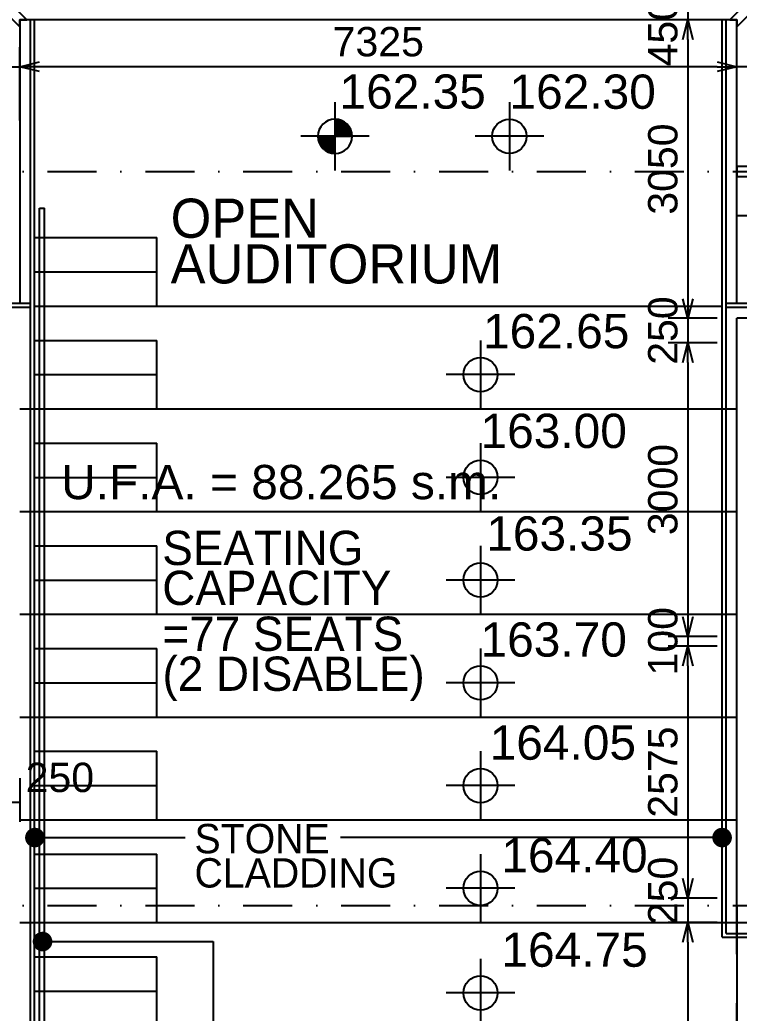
# Model space of a CAD drawing. Header units: millimetres. Extents: x 27940 to 139928, y 247 to 79491.
# Drawn here: x 88470 to 95819, y 35430 to 45581 of the extents above; entities that cross this region are included whole.
import ezdxf

# ---------------------------------------------------------------- set-up
doc = ezdxf.new("R2010")
doc.units = ezdxf.units.MM
doc.header["$LTSCALE"] = 1000
doc.linetypes.add('DASHDOT', pattern=[1, 0.5, -0.25, 0, -0.25])
doc.layers.get('0').update_dxf_attribs({"color": 8})
doc.layers.get('Defpoints').update_dxf_attribs({"color": 8})
for name, color, linetype in [('CLADDING', 8, 'Continuous'), ('DLN020__', 8, 'DASHDOT'), ('DLN030', 8, 'Continuous'), ('DLN032__', 8, 'Continuous'), ('DLN040__', 8, 'Continuous'), ('DLN041_1', 8, 'Continuous'), ('DLN041__', 8, 'Continuous'), ('DLN220__', 8, 'Continuous'), ('DLN240__', 8, 'Continuous'), ('DLN280__', 8, 'Continuous'), ('DLN314__', 8, 'Continuous'), ('LEVEL', 8, 'Continuous')]:
    doc.layers.add(name, color=color, linetype=linetype)
doc.styles.add('ROMANS', font='swissl.ttf')
doc.styles.add('SWIS721LT450', font='swissl.ttf')
doc.styles.add('SWIS721LT750', font='swissl.ttf')
doc.dimstyles.new('INTDIM', dxfattribs={"dimscale": 200, "dimtxt": 2.25, "dimasz": 1.5, "dimexe": 1, "dimexo": 0, "dimgap": 1, "dimtad": 1, "dimdec": 0, "dimrnd": 1, "dimzin": 1, "dimdsep": 46, "dimtxsty": 'SWIS721LT450', "dimcen": 1, "dimclrd": 256, "dimclre": 256, "dimclrt": 256, "dimaunit": 1, "dimadec": 3, "dimazin": 0, "dimtfac": 1, "dimtdec": 0, "dimtix": 1, "dimtmove": 2, "dimatfit": 0, "dimldrblk": 'DOT', "dimfxl": 1, "dimtolj": 1, "dimtzin": 0, "dimarcsym": 0})

# ---------------------------------------------------------------- blocks, each defined once
blk = doc.blocks.new('*D145')
at = {"layer": 'Defpoints', "color": 0, "transparency": 16777216}
for p in [(95794.99278120567, 45101.62323952956), (95794.99278120567, 44601.62323952942), (96244.99278120551, 44601.62323952942)]:
    blk.add_point(p, dxfattribs=at)
at = {"layer": 'DLN030', "lineweight": -2, "transparency": 16777216}
for p, q in [((95794.99278120567, 44801.62323952942), (95794.99278120567, 45301.62323952956)), ((96244.99278120551, 44801.62323952942), (96244.99278120551, 45301.62323952956)), ((96244.99278120551, 45101.62323952956), (95794.99278120567, 45101.62323952956))]:
    blk.add_line(p, q, dxfattribs=at)
at = {"layer": 'DLN030', "transparency": 16777216, "insert": (96608.27771065357, 44953.43982951507), "char_height": 300, "attachment_point": 5, "style": 'SWIS721LT450'}
blk.add_mtext('\\A1;450', dxfattribs=at)
blk = doc.blocks.new('DIMARR')
for p, q in [((-0.999999999996362, 0.25), (3.637978807091713e-12, 0)), ((-0.999999999996362, 0), (3.637978807091713e-12, 0)), ((3.637978807091713e-12, 0), (-0.999999999996362, -0.25))]:
    blk.add_line(p, q)
blk = doc.blocks.new('*D146')
at = {"layer": 'Defpoints', "color": 0, "transparency": 16777216}
for p in [(88469.99278196531, 45101.62323951602), (88469.99278196531, 44601.6232395323), (95794.9927812546, 44601.62323952942)]:
    blk.add_point(p, dxfattribs=at)
at = {"layer": 'DLN030', "lineweight": -2, "transparency": 16777216}
for p, q in [((88469.99278196531, 44801.6232395323), (88469.99278196531, 45301.62323951602)), ((95794.9927812546, 44801.62323952942), (95794.9927812546, 45301.62323951602)), ((95594.9927812546, 45101.62323951602), (88669.99278196531, 45101.62323951602))]:
    blk.add_line(p, q, dxfattribs=at)
at = {"layer": 'DLN030', "lineweight": -2, "transparency": 16777216, "xscale": 200, "yscale": 200, "zscale": 200, "rotation": 180}
blk.add_blockref('DIMARR', (88469.99278196531, 45101.62323951602), dxfattribs=at)
at = {"layer": 'DLN030', "lineweight": -2, "transparency": 16777216, "xscale": 200, "yscale": 200, "zscale": 200}
blk.add_blockref('DIMARR', (95794.9927812546, 45101.62323951602), dxfattribs=at)
at = {"layer": 'DLN030', "transparency": 16777216, "insert": (92132.49278160995, 45355.79839226551), "char_height": 300, "attachment_point": 5, "style": 'SWIS721LT450'}
blk.add_mtext('\\A1;7325', dxfattribs=at)
blk = doc.blocks.new('*D149')
at = {"layer": 'Defpoints', "color": 0, "transparency": 16777216}
for p in [(95794.99278118323, 36355.67982861157), (95294.99278118326, 26030.67982856339), (95794.99278118326, 26030.67982856339)]:
    blk.add_point(p, dxfattribs=at)
at = {"layer": 'DLN030', "lineweight": -2, "transparency": 16777216}
for p, q in [((95594.99278118323, 36355.67982861157), (95094.99278118327, 36355.67982861157)), ((95294.99278118327, 36155.67982861157), (95294.99278118326, 26230.67982856339)), ((95594.99278118326, 26030.67982856339), (95094.99278118326, 26030.67982856339))]:
    blk.add_line(p, q, dxfattribs=at)
at = {"layer": 'DLN030', "lineweight": -2, "transparency": 16777216, "xscale": 200, "yscale": 200, "zscale": 200}
for p, rotation in [((95294.99278118327, 36355.67982861157), 90), ((95294.99278118326, 26030.67982856339), 270)]:
    blk.add_blockref('DIMARR', p, dxfattribs=dict(at, rotation=rotation))
at = {"layer": 'DLN030', "transparency": 16777216, "insert": (95040.81762843377, 31193.1798285875), "char_height": 300, "attachment_point": 5, "rotation": 90, "style": 'SWIS721LT450'}
blk.add_mtext('\\A1;10325', dxfattribs=at)
blk = doc.blocks.new('*D153')
at = {"layer": 'Defpoints', "color": 0, "transparency": 16777216}
for p in [(95794.99278118319, 45580.67982742633), (95294.99278114786, 42530.67982857057), (95794.99278118323, 42530.67982857057)]:
    blk.add_point(p, dxfattribs=at)
at = {"layer": 'DLN030', "lineweight": -2, "transparency": 16777216}
for p, q in [((95594.99278118319, 45580.67982742633), (95094.99278114786, 45580.67982742633)), ((95294.99278114786, 45380.67982742633), (95294.99278114786, 42730.67982857057)), ((95594.99278118323, 42530.67982857057), (95094.99278114786, 42530.67982857057))]:
    blk.add_line(p, q, dxfattribs=at)
at = {"layer": 'DLN030', "lineweight": -2, "transparency": 16777216, "xscale": 200, "yscale": 200, "zscale": 200}
for p, rotation in [((95294.99278114786, 45580.67982742633), 90), ((95294.99278114786, 42530.67982857057), 270)]:
    blk.add_blockref('DIMARR', p, dxfattribs=dict(at, rotation=rotation))
at = {"layer": 'DLN030', "transparency": 16777216, "insert": (95040.81762839835, 44055.67982799847), "char_height": 300, "attachment_point": 5, "rotation": 90, "style": 'SWIS721LT450'}
blk.add_mtext('\\A1;3050', dxfattribs=at)
blk = doc.blocks.new('*D154')
at = {"layer": 'Defpoints', "color": 0, "transparency": 16777216}
for p in [(95723.9702347492, 46030.67982857925), (95294.99278114786, 45580.67982724316), (95723.97023473149, 45580.67982724316)]:
    blk.add_point(p, dxfattribs=at)
at = {"layer": 'DLN030', "lineweight": -2, "transparency": 16777216}
for p, q in [((95523.9702347492, 46030.67982857925), (95094.99278114786, 46030.67982857925)), ((95294.99278114786, 46030.67982857925), (95294.99278114786, 45580.67982724316)), ((95523.97023473149, 45580.67982724316), (95094.99278114786, 45580.67982724316))]:
    blk.add_line(p, q, dxfattribs=at)
at = {"layer": 'DLN030', "transparency": 16777216, "insert": (95040.46720593025, 45454.33830813522), "char_height": 300, "attachment_point": 5, "rotation": 90, "style": 'SWIS721LT450'}
blk.add_mtext('\\A1;450', dxfattribs=at)
blk = doc.blocks.new('*X13')
for p, q in [((45955.88296590155, 42700), (46155.82083605308, 42700)), ((45956.13663634944, 42693.75), (46155.82083605308, 42693.75)), ((45956.58659627086, 42687.5), (46155.82083605308, 42687.5)), ((45957.23417992554, 42681.25), (46155.82083605308, 42681.25)), ((45958.08132891748, 42675), (46155.82083605308, 42675)), ((45959.13062182577, 42668.75), (46155.82083605308, 42668.75)), ((45960.38531455532, 42662.5), (46155.82083605308, 42662.5)), ((45961.84939291411, 42656.25), (46155.82083605308, 42656.25)), ((45963.52763949186, 42650), (46155.82083605308, 42650)), ((45965.42571759076, 42643.75), (46155.82083605308, 42643.75)), ((45967.55027588873, 42637.5), (46155.82083605308, 42637.5)), ((45969.90907871936, 42631.25), (46155.82083605308, 42631.25)), ((45972.51116853599, 42625), (46155.82083605308, 42625)), ((45975.3670694097, 42618.75), (46155.82083605308, 42618.75)), ((45978.48904368043, 42612.5), (46155.82083605308, 42612.5)), ((45981.89141854007, 42606.25), (46155.82083605308, 42606.25)), ((45985.59100621493, 42600), (46155.82083605308, 42600)), ((45989.60765168721, 42593.75), (46155.82083605308, 42593.75)), ((45993.96495773042, 42587.5), (46155.82083605308, 42587.5)), ((45998.69126201334, 42581.25), (46155.82083605308, 42581.25)), ((46003.82098168398, 42575), (46155.82083605308, 42575)), ((46009.39650945896, 42568.75), (46155.82083605308, 42568.75)), ((46015.47096569654, 42562.5), (46155.82083605308, 42562.5)), ((46022.11233295992, 42556.25), (46155.82083605308, 42556.25)), ((46029.4099326874, 42550), (46155.82083605308, 42550)), ((46037.48510949494, 42543.75), (46155.82083605308, 42543.75)), ((46046.51005492607, 42537.5), (46155.82083605308, 42537.5)), ((46056.74397416842, 42531.25), (46155.82083605308, 42531.25)), ((46068.61144864996, 42525), (46155.82083605308, 42525)), ((46082.90578313846, 42518.75), (46155.82083605308, 42518.75)), ((46101.51054575652, 42512.5), (46155.82083605308, 42512.5)), ((46133.36008534408, 42506.25), (46155.82083605308, 42506.25))]:
    blk.add_line(p, q)
blk = doc.blocks.new('*X12')
for p, q in [((46155.82083605308, 42900), (46200.19499327346, 42900)), ((46155.82083605308, 42893.75), (46221.90936394812, 42893.75)), ((46155.82083605308, 42887.5), (46237.60222886274, 42887.5)), ((46155.82083605308, 42881.25), (46250.32254979523, 42881.25)), ((46155.82083605308, 42875), (46261.15281880532, 42875)), ((46155.82083605308, 42868.75), (46270.62917321041, 42868.75)), ((46155.82083605308, 42862.5), (46279.06432258031, 42862.5)), ((46155.82083605308, 42856.25), (46286.65980066876, 42856.25)), ((46155.82083605308, 42850), (46293.55459136389, 42850)), ((46155.82083605308, 42843.75), (46299.84935768103, 42843.75)), ((46155.82083605308, 42837.5), (46305.6197603913, 42837.5)), ((46155.82083605308, 42831.25), (46310.92433512129, 42831.25)), ((46155.82083605308, 42825), (46315.8094235008, 42825)), ((46155.82083605308, 42818.75), (46320.31240362975, 42818.75)), ((46155.82083605308, 42812.5), (46324.46388658926, 42812.5)), ((46155.82083605308, 42806.25), (46328.28925688629, 42806.25)), ((46155.82083605308, 42800), (46331.80978137356, 42800)), ((46155.82083605308, 42793.75), (46335.04342549239, 42793.75)), ((46155.82083605308, 42787.5), (46338.0054656343, 42787.5)), ((46155.82083605308, 42781.25), (46340.70895613168, 42781.25)), ((46155.82083605308, 42775), (46343.16509039923, 42775)), ((46155.82083605308, 42768.75), (46345.38348355208, 42768.75)), ((46155.82083605308, 42762.5), (46347.37239573649, 42762.5)), ((46155.82083605308, 42756.25), (46349.13890998229, 42756.25)), ((46155.82083605308, 42750), (46350.68907460933, 42750)), ((46155.82083605308, 42743.75), (46352.02801759425, 42743.75)), ((46155.82083605308, 42737.5), (46353.16003838917, 42737.5)), ((46155.82083605308, 42731.25), (46354.08868132608, 42731.25)), ((46155.82083605308, 42725), (46354.81679369925, 42725)), ((46155.82083605308, 42718.75), (46355.34657085896, 42718.75)), ((46155.82083605308, 42712.5), (46355.67959002734, 42712.5)), ((46155.82083605308, 42706.25), (46355.81683408978, 42706.25))]:
    blk.add_line(p, q)
blk = doc.blocks.new('ELFIN')
at = {"layer": 'DLN032__'}
for p, q in [((0, 0.5), (0, 0)), ((0, 0), (-0.5, 0)), ((0, 0), (0, -0.5)), ((0.5, 0), (0, 0))]:
    blk.add_line(p, q, dxfattribs=at)
for start, end in [(90, 180), (0, 90), (180, 270), (270, 0)]:
    blk.add_arc((0, 0), 0.25, start, end, dxfattribs=at)
at = {"layer": 'DLN032__', "xscale": 0.001250000001164153, "yscale": 0.001250000001164153, "zscale": 0.001250000001164153}
for name in ['*X12', '*X13']:
    blk.add_blockref(name, (-57.69477604507119, -53.38123098095821), dxfattribs=at)
at = {"layer": 'DLN032__', "style": 'ROMANS'}
blk.add_attdef('ELFIN', (0.2542374787153676, 0.3469263632723596), '', height=0.5, dxfattribs=at)
blk = doc.blocks.new('*D106')
at = {"layer": 'Defpoints', "color": 0, "transparency": 16777216}
for p in [(88219.99278121871, 38030.67998895446), (88469.99278121871, 38030.68022111848), (88469.99278121871, 37586.70720869833)]:
    blk.add_point(p, dxfattribs=at)
at = {"layer": 'DLN030', "lineweight": -2, "transparency": 16777216}
for p, q in [((88219.99278121871, 37830.67998895446), (88219.99278121871, 37386.70720869833)), ((88469.99278121871, 37830.68022111848), (88469.99278121871, 37386.70720869833)), ((88219.99278121871, 37586.70720869833), (88469.99278121871, 37586.70720869833))]:
    blk.add_line(p, q, dxfattribs=at)
at = {"layer": 'DLN030', "transparency": 16777216, "insert": (88878.87448188542, 37837.06228671876), "char_height": 300, "attachment_point": 5, "style": 'SWIS721LT450'}
blk.add_mtext('\\A1;250', dxfattribs=at)
blk = doc.blocks.new('*D110')
at = {"layer": 'Defpoints', "color": 0, "transparency": 16777216}
for p in [(88469.99278196531, 45101.62323950032), (88019.99278127064, 44351.62323885729), (88469.99278196531, 44351.62323885551)]:
    blk.add_point(p, dxfattribs=at)
at = {"layer": 'DLN030', "lineweight": -2, "transparency": 16777216}
for p, q in [((88019.99278127064, 44551.62323885729), (88019.99278127064, 45301.62323950032)), ((88469.99278196531, 44551.62323885551), (88469.99278196531, 45301.62323950032)), ((88019.99278127064, 45101.62323950032), (88469.99278196531, 45101.62323950032))]:
    blk.add_line(p, q, dxfattribs=at)
at = {"layer": 'DLN030', "transparency": 16777216, "insert": (87589.209299545, 44880.62402516977), "char_height": 300, "attachment_point": 5, "style": 'SWIS721LT450'}
blk.add_mtext('\\A1;450', dxfattribs=at)
blk = doc.blocks.new('Magenta-1')
at = {"layer": 'DLN314__'}
blk.add_line((3742.973855490971, 14395.4780767152), (3692.973855489566, 14395.4780767152), dxfattribs=at)
blk.add_lwpolyline([(3742.973855490971, 14345.47807671287), (4142.973855485325, 14345.47807671287), (4142.973855485325, 14445.47807671753), (3742.973855490971, 14445.47807671753)], close=True, dxfattribs=at)
blk = doc.blocks.new('Magenta')
at = {"layer": 'DLN314__'}
blk.add_line((3742.973855491051, 6495.478076722344), (3692.973855489021, 6445.478076721314), dxfattribs=at)
blk.add_lwpolyline([(4213.684533689879, 6895.478076790507), (4142.973855489947, 6895.478076722293), (4142.973855489948, 6966.18875483447), (3742.973855491048, 6566.18875484358), (3742.973855491049, 6495.478076722344), (3813.684533613705, 6495.478076722344)], close=True, dxfattribs=at)
blk = doc.blocks.new('*D68')
at = {"layer": 'Defpoints', "color": 0, "transparency": 16777216}
for p in [(95794.99278120567, 45101.62323952956), (95794.99278120567, 44601.62323952942), (96244.99278120551, 44601.62323952942)]:
    blk.add_point(p, dxfattribs=at)
at = {"layer": 'DLN030', "lineweight": -2, "transparency": 16777216}
for p, q in [((95794.99278120567, 44801.62323952942), (95794.99278120567, 45301.62323952956)), ((96244.99278120551, 44801.62323952942), (96244.99278120551, 45301.62323952956)), ((96244.99278120551, 45101.62323952956), (95794.99278120567, 45101.62323952956))]:
    blk.add_line(p, q, dxfattribs=at)
at = {"layer": 'DLN030', "transparency": 16777216, "insert": (96608.27771065357, 44953.43982951507), "char_height": 300, "attachment_point": 5, "style": 'SWIS721LT450'}
blk.add_mtext('\\A1;450', dxfattribs=at)
blk = doc.blocks.new('*D69')
at = {"layer": 'Defpoints', "color": 0, "transparency": 16777216}
for p in [(95794.9927811832, 42530.67982857057), (95294.99278118326, 42280.67982846897), (95794.9927811832, 42280.67982846897)]:
    blk.add_point(p, dxfattribs=at)
at = {"layer": 'DLN030', "lineweight": -2, "transparency": 16777216}
for p, q in [((95594.9927811832, 42530.67982857057), (95094.99278118326, 42530.67982857057)), ((95294.99278118326, 42530.67982857057), (95294.99278118326, 42280.67982846897)), ((95594.9927811832, 42280.67982846897), (95094.99278118326, 42280.67982846897))]:
    blk.add_line(p, q, dxfattribs=at)
at = {"layer": 'DLN030', "transparency": 16777216, "insert": (95040.81762843375, 42405.67982851979), "char_height": 300, "attachment_point": 5, "rotation": 90, "style": 'SWIS721LT450'}
blk.add_mtext('\\A1;250', dxfattribs=at)
blk = doc.blocks.new('*D70')
at = {"layer": 'Defpoints', "color": 0, "transparency": 16777216}
for p in [(95794.9927811832, 42280.67982846897), (95294.99278118326, 39280.67982846897), (95794.99278118323, 39280.67982846897)]:
    blk.add_point(p, dxfattribs=at)
at = {"layer": 'DLN030', "lineweight": -2, "transparency": 16777216}
for p, q in [((95594.9927811832, 42280.67982846897), (95094.99278118326, 42280.67982846897)), ((95294.99278118326, 42080.67982846897), (95294.99278118326, 39480.67982846897)), ((95594.99278118323, 39280.67982846897), (95094.99278118326, 39280.67982846897))]:
    blk.add_line(p, q, dxfattribs=at)
at = {"layer": 'DLN030', "lineweight": -2, "transparency": 16777216, "xscale": 200, "yscale": 200, "zscale": 200}
for p, rotation in [((95294.99278118326, 42280.67982846897), 90), ((95294.99278118326, 39280.67982846897), 270)]:
    blk.add_blockref('DIMARR', p, dxfattribs=dict(at, rotation=rotation))
at = {"layer": 'DLN030', "transparency": 16777216, "insert": (95040.81762843375, 40780.67982846899), "char_height": 300, "attachment_point": 5, "rotation": 90, "style": 'SWIS721LT450'}
blk.add_mtext('\\A1;3000', dxfattribs=at)
blk = doc.blocks.new('*D71')
at = {"layer": 'Defpoints', "color": 0, "transparency": 16777216}
for p in [(95794.99278118323, 39280.6798284692), (95294.99278118326, 39180.67982846897), (95794.99278118323, 39180.67982846897)]:
    blk.add_point(p, dxfattribs=at)
at = {"layer": 'DLN030', "lineweight": -2, "transparency": 16777216}
for p, q in [((95594.99278118323, 39280.6798284692), (95094.99278118326, 39280.6798284692)), ((95294.99278118326, 39280.6798284692), (95294.99278118326, 39180.67982846897)), ((95594.99278118323, 39180.67982846897), (95094.99278118326, 39180.67982846897))]:
    blk.add_line(p, q, dxfattribs=at)
at = {"layer": 'DLN030', "transparency": 16777216, "insert": (95040.81762843375, 39230.6798284691), "char_height": 300, "attachment_point": 5, "rotation": 90, "style": 'SWIS721LT450'}
blk.add_mtext('\\A1;100', dxfattribs=at)
blk = doc.blocks.new('*D72')
at = {"layer": 'Defpoints', "color": 0, "transparency": 16777216}
for p in [(95794.99278118323, 39180.67982846897), (95294.99278118326, 36605.67982861157), (95794.99278118323, 36605.67982861157)]:
    blk.add_point(p, dxfattribs=at)
at = {"layer": 'DLN030', "lineweight": -2, "transparency": 16777216}
for p, q in [((95594.99278118323, 39180.67982846897), (95094.99278118326, 39180.67982846897)), ((95294.99278118326, 38980.67982846897), (95294.99278118326, 36805.67982861157)), ((95594.99278118323, 36605.67982861157), (95094.99278118326, 36605.67982861157))]:
    blk.add_line(p, q, dxfattribs=at)
at = {"layer": 'DLN030', "lineweight": -2, "transparency": 16777216, "xscale": 200, "yscale": 200, "zscale": 200}
for p, rotation in [((95294.99278118326, 39180.67982846897), 90), ((95294.99278118326, 36605.67982861157), 270)]:
    blk.add_blockref('DIMARR', p, dxfattribs=dict(at, rotation=rotation))
at = {"layer": 'DLN030', "transparency": 16777216, "insert": (95040.81762843375, 37893.17982854028), "char_height": 300, "attachment_point": 5, "rotation": 90, "style": 'SWIS721LT450'}
blk.add_mtext('\\A1;2575', dxfattribs=at)
blk = doc.blocks.new('*D73')
at = {"layer": 'Defpoints', "color": 0, "transparency": 16777216}
for p in [(95794.99278118323, 36605.67982861158), (95294.99278118326, 36355.67982861158), (95794.99278118323, 36355.67982861158)]:
    blk.add_point(p, dxfattribs=at)
at = {"layer": 'DLN030', "lineweight": -2, "transparency": 16777216}
for p, q in [((95594.99278118323, 36605.67982861158), (95094.99278118326, 36605.67982861158)), ((95294.99278118326, 36605.67982861158), (95294.99278118326, 36355.67982861158)), ((95594.99278118323, 36355.67982861158), (95094.99278118326, 36355.67982861158))]:
    blk.add_line(p, q, dxfattribs=at)
at = {"layer": 'DLN030', "transparency": 16777216, "insert": (95040.81762843377, 36678.8532185028), "char_height": 300, "attachment_point": 5, "rotation": 90, "style": 'SWIS721LT450'}
blk.add_mtext('\\A1;250', dxfattribs=at)
blk = doc.blocks.new('*D44')
at = {"layer": 'Defpoints', "color": 0, "transparency": 16777216}
for p in [(95794.99278125407, 43578.7298461937), (95794.99278125407, 43078.72984619388), (96044.99278125407, 43078.72984619388)]:
    blk.add_point(p, dxfattribs=at)
at = {"layer": 'DLN030', "lineweight": -2, "transparency": 16777216}
for p, q in [((95794.99278125407, 43278.72984619388), (95794.99278125407, 43778.7298461937)), ((96044.99278125407, 43278.72984619388), (96044.99278125407, 43778.7298461937)), ((96044.99278125407, 43578.7298461937), (95794.99278125407, 43578.7298461937))]:
    blk.add_line(p, q, dxfattribs=at)
at = {"layer": 'DLN030', "transparency": 16777216, "insert": (96418.94601835236, 43330.341976373), "char_height": 300, "attachment_point": 5, "style": 'SWIS721LT450'}
blk.add_mtext('\\A1;250', dxfattribs=at)
blk = doc.blocks.new('ELEX')
at = {"layer": 'DLN032__'}
for p, q in [((0, 0.5), (0, -0.5)), ((0.5, 0), (-0.5, 0))]:
    blk.add_line(p, q, dxfattribs=at)
blk.add_circle((0, 0), 0.25, dxfattribs=at)
at = {"layer": 'DLN032__', "style": 'ROMANS'}
blk.add_attdef('ELEX', (0.2567988680675626, 0.3535533905960619), '', height=0.5, dxfattribs=at)

msp = doc.modelspace()

# ---------------------------------------------------------------- linework, layer by layer
at = {"layer": 'CLADDING'}
for p, q in [((88579.9927812185, 33420.67999206625), (88579.99278121901, 45580.67982995638)), ((88619.9927812185, 33380.67999291306), (88619.99278121901, 45580.67982995638)), ((95644.99278125407, 36205.67982846878), (95644.99278125407, 45580.67982739057)), ((95684.99278125407, 36245.67982846878), (95684.99278125407, 45580.67982739057)), ((88579.9927812189, 42680.67982881895), (87834.99278120618, 42680.67982565371)), ((88579.9927812189, 42640.67982881895), (87874.99278120618, 42640.67982582366)), ((103444.9927826866, 42680.67982846864), (95684.99278125407, 42680.67982845475)), ((103404.9927826866, 42640.67982846858), (95684.99278125407, 42640.67982845474)), ((95684.99278125407, 36245.67982846878), (98604.99278125478, 36245.67982846878)), ((95644.99278125407, 36205.67982846878), (98644.99278125478, 36205.67982846878))]:
    msp.add_line(p, q, dxfattribs=at)
at = {"layer": 'DLN020__'}
for p, q in [((95794.99278117855, 14030.67982862), (95794.99278122168, 60526.81721189918)), ((54749.39576034776, 44030.67982861197), (107794.992781207, 44030.67982856801)), ((54749.39576033947, 36530.67982865562), (107794.9927811989, 36530.67982861162))]:
    msp.add_line(p, q, dxfattribs=at)
at = {"layer": 'DLN220__'}
for p, q in [((88619.99278135122, 43355.67982859958), (89869.99798220427, 43355.67982861236)), ((89869.9979821451, 42655.67982861234), (89869.99798220427, 43355.67982861236)), ((88619.9927813126, 43005.67982859957), (89869.99798216623, 43005.67982861234)), ((88619.9927812189, 42655.67982861253), (95644.99278125407, 42655.67982861163)), ((88619.99278135109, 42305.67982859977), (89869.99798220414, 42305.67982861255)), ((89869.99798214497, 41605.67982861254), (89869.99798220414, 42305.67982861255)), ((88619.99278131247, 41955.67982859976), (89869.9979821661, 41955.67982861254)), ((88469.9927812738, 41605.67982861252), (95794.99278130903, 41605.67982861161)), ((88619.99278135096, 41255.67982859958), (89869.997982204, 41255.67982861234)), ((89869.99798214484, 40555.67982861234), (89869.997982204, 41255.67982861234)), ((88619.99278131234, 40905.67982859957), (89869.99798216597, 40905.67982861234)), ((88469.9927812738, 40555.67982861252), (95794.99278130903, 40555.67982861161)), ((88619.99278135083, 40205.67982859958), (89869.99798220387, 40205.67982861234)), ((89869.9979821447, 39505.67982861234), (89869.99798220387, 40205.67982861234)), ((88619.9927813122, 39855.67982859957), (89869.99798216583, 39855.67982861234)), ((88469.9927812738, 39505.67982861252), (95794.99278130903, 39505.67982861161)), ((88619.9927813507, 39155.67982859958), (89869.99798220374, 39155.67982861235)), ((89869.99798214457, 38455.67982861234), (89869.99798220374, 39155.67982861235)), ((88619.99278131207, 38805.67982859957), (89869.9979821657, 38805.67982861234)), ((88469.9927812738, 38455.67982861252), (95794.99278130903, 38455.67982861161)), ((88619.99278135056, 38105.67982859958), (89869.99798220361, 38105.67982861234)), ((89869.99798214444, 37405.67982861234), (89869.99798220361, 38105.67982861234)), ((88619.99278131194, 37755.67982859957), (89869.99798216557, 37755.67982861234)), ((88469.9927812738, 37405.67982861252), (95794.99278130903, 37405.67982861161)), ((88619.99278135043, 37055.67982859958), (89869.99798220348, 37055.67982861235)), ((89869.99798214431, 36355.67982861234), (89869.99798220348, 37055.67982861235)), ((88619.99278131181, 36705.67982859957), (89869.99798216544, 36705.67982861234)), ((95794.99278125407, 36530.67982648646), (95794.99278125407, 33530.67982522882)), ((88469.9927812738, 36355.67982861252), (95794.99278130903, 36355.67982861161)), ((88619.9927813503, 36005.67982859958), (89869.99798220335, 36005.67982861234)), ((89869.99798214418, 35305.67982861234), (89869.99798220335, 36005.67982861234)), ((88619.99278131168, 35655.67982859957), (89869.99798216531, 35655.67982861234))]:
    msp.add_line(p, q, dxfattribs=at)
at = {"layer": 'DLN240__'}
for p, q in [((88669.99278121858, 35005.6798286125), (88669.99278121894, 43655.67982860009)), ((88669.99278121894, 43655.67982860009), (88719.99278121894, 43655.67982860059)), ((88719.99278121858, 35005.67982861249), (88719.99278121894, 43655.67982860059))]:
    msp.add_line(p, q, dxfattribs=at)
at = {"layer": 'DLN280__'}
for p, q in [((95794.99278125407, 36355.67982861162), (95794.99278125407, 42530.67982846901)), ((103294.9927826866, 42530.67982846866), (95794.99278125407, 42530.67982846901)), ((95794.99278125407, 36355.67982861162), (98494.99278125372, 36355.67982861162))]:
    msp.add_line(p, q, dxfattribs=at)
at = {"layer": 'DLN314__'}
for p, q in [((88469.99278166684, 45580.67982846592), (88469.99278198172, 42680.67982409328)), ((89844.99278126076, 45580.67982944957), (88469.99278166684, 45580.67982995639)), ((95794.99278125407, 45580.67982725646), (89844.99278126076, 45580.67982725648)), ((95794.99278125407, 42680.67982845494), (95794.99278125407, 45580.67982725646))]:
    msp.add_line(p, q, dxfattribs=at)

# ---------------------------------------------------------------- block references
at = {"layer": 'DLN032__'}
ref = msp.add_blockref('ELFIN', (91689.26778576746, 44391.03555855967), dxfattribs=dict(at, xscale=700, yscale=700, zscale=700))
ref.add_attrib('ELFIN', '162.35', (91735.98295971444, 44673.11400136259), dxfattribs={"layer": 'LEVEL', "height": 350.0000000000001, "style": 'ROMANS'})
ref = msp.add_blockref('ELEX', (93472.09249991587, 44391.03555855967), dxfattribs=dict(at, xscale=700, yscale=700, zscale=700))
ref.add_attrib('ELEX', '162.30', (93472.61529742843, 44671.90036276438), dxfattribs={"layer": 'LEVEL', "height": 350, "style": 'ROMANS'})
ref = msp.add_blockref('ELEX', (93176.71953446827, 41955.67982861194), dxfattribs=dict(at, xscale=700, yscale=700, zscale=700))
ref.add_attrib('ELEX', '162.65', (93202.33034887789, 42225.06934408937), dxfattribs={"layer": 'LEVEL', "height": 350, "style": 'ROMANS'})
ref = msp.add_blockref('ELEX', (93176.7195344675, 40905.67982861194), dxfattribs=dict(at, xscale=700, yscale=700, zscale=700))
ref.add_attrib('ELEX', '163.00', (93176.7195344675, 41205.67982861194), dxfattribs={"layer": 'LEVEL', "height": 350, "style": 'ROMANS'})
ref = msp.add_blockref('ELEX', (93176.71953446827, 39855.67982861194), dxfattribs=dict(at, xscale=700, yscale=700, zscale=700))
ref.add_attrib('ELEX', '163.35', (93235.17940697326, 40157.01096236055), dxfattribs={"layer": 'LEVEL', "height": 350, "style": 'ROMANS'})
ref = msp.add_blockref('ELEX', (93176.71953446814, 38805.67982861194), dxfattribs=dict(at, xscale=700, yscale=700, zscale=700))
ref.add_attrib('ELEX', '163.70', (93176.71953446814, 39073.31642881012), dxfattribs={"layer": 'LEVEL', "height": 350, "style": 'ROMANS'})
ref = msp.add_blockref('ELEX', (93176.71953446801, 37755.67982861194), dxfattribs=dict(at, xscale=700, yscale=700, zscale=700))
ref.add_attrib('ELEX', '164.05', (93270.27168960003, 38019.89557140042), dxfattribs={"layer": 'LEVEL', "height": 350, "style": 'ROMANS'})
ref = msp.add_blockref('ELEX', (93176.71953446789, 36705.67982861194), dxfattribs=dict(at, xscale=700, yscale=700, zscale=700))
ref.add_attrib('ELEX', '164.40', (93389.26572657815, 36869.01395912749), dxfattribs={"layer": 'LEVEL', "height": 350, "style": 'ROMANS'})
ref = msp.add_blockref('ELEX', (93176.71953446789, 35636.45481992606), dxfattribs=dict(at, xscale=700, yscale=700, zscale=700))
ref.add_attrib('ELEX', '164.75', (93390.16394601388, 35904.09142012425), dxfattribs={"layer": 'LEVEL', "height": 350, "style": 'ROMANS'})
at = {"layer": 'DLN314__'}
for name, p, rotation in [('Magenta', (81573.39603517164, 49721.70054405519), 270.0173605381911), ('Magenta', (99937.9667459479, 52476.15784263809), 179.9999990288095), ('Magenta-1', (99937.96663668907, 58426.15790666229), 180)]:
    msp.add_blockref(name, p, dxfattribs=dict(at, rotation=rotation))

# ---------------------------------------------------------------- texts
at = {"layer": 'DLN040__', "insert": (90254.3008351407, 37363.80925818711), "char_height": 300, "width": 8492.9413, "attachment_point": 1, "line_spacing_factor": 0.7, "style": 'SWIS721LT750'}
msp.add_mtext('{\\fUnivers|b0|i0|c0|p34;STONE \\PCLADDING}', dxfattribs=at)
at = {"layer": 'DLN041_1', "style": 'SWIS721LT750'}
msp.add_text('U.F.A. = 88.265 s.m. ', height=350, dxfattribs=at).set_placement((88891.71492501693, 40682.47086995284))
at = {"layer": 'DLN041__', "line_spacing_factor": 0.7, "style": 'SWIS721LT750'}
for s, insert, char_height, width, attachment_point in [('{\\fUnivers|b0|i0|c0|p34;OPEN AUDITORIUM}', (90010.39394709685, 42881.36241470096), 400, 1880.6379, 7), ('{\\fUnivers|b0|i0|c0|p34;SEATING \\PCAPACITY}', (89925.04111015571, 40359.54894521581), 350, 5648.1358, 1), ('{\\fUnivers|b0|i0|c0|p34;=77 SEATS \\P(2 DISABLE)}', (89927.46946069186, 39482.2597117804), 350, 8084.7099, 1)]:
    msp.add_mtext(s, dxfattribs=dict(at, insert=insert, char_height=char_height, width=width, attachment_point=attachment_point))

# ---------------------------------------------------------------- dimensions: what is measured, and where the dimension line sits
at = {"layer": 'DLN030'}
for base, p1, p2, picture, middle in [((95294.99278114786, 45580.67982724316), (95723.9702347492, 46030.67982857925), (95723.97023473149, 45580.67982724316), '*D154', (95040.46720593025, 45454.33830813522)), ((95294.99278118326, 36355.67982861158), (95794.99278118323, 36605.67982861158), (95794.99278118323, 36355.67982861158), '*D73', (95040.81762843377, 36678.8532185028))]:
    dim = msp.add_linear_dim(base=base, p1=p1, p2=p2, angle=90, dimstyle='INTDIM', override={"dimscale": 1, "dimtxt": 300, "dimasz": 200, "dimexe": 200, "dimexo": 200, "dimgap": 100, "dimrnd": 0, "dimzin": 0, "dimblk": 'DIMARR', "dimcen": 200, "dimclrt": 256, "dimadec": 4}, dxfattribs=at)
    dim.commit()
    dim.dimension.update_dxf_attribs({"geometry": picture, "text_midpoint": middle, "dimtype": 160})
for base, p1, p2, picture, middle in [((95294.99278114786, 42530.67982857057), (95794.99278118319, 45580.67982742633), (95794.99278118323, 42530.67982857057), '*D153', (95040.81762839835, 44055.67982799847)), ((95294.99278118326, 42280.67982846897), (95794.9927811832, 42530.67982857057), (95794.9927811832, 42280.67982846897), '*D69', (95040.81762843375, 42405.67982851979)), ((95294.99278118326, 39280.67982846897), (95794.9927811832, 42280.67982846897), (95794.99278118323, 39280.67982846897), '*D70', (95040.81762843375, 40780.67982846899)), ((95294.99278118326, 39180.67982846897), (95794.99278118323, 39280.6798284692), (95794.99278118323, 39180.67982846897), '*D71', (95040.81762843375, 39230.6798284691)), ((95294.99278118326, 36605.67982861157), (95794.99278118323, 39180.67982846897), (95794.99278118323, 36605.67982861157), '*D72', (95040.81762843375, 37893.17982854028)), ((95294.99278118326, 26030.67982856339), (95794.99278118323, 36355.67982861157), (95794.99278118326, 26030.67982856339), '*D149', (95040.81762843377, 31193.1798285875))]:
    dim = msp.add_linear_dim(base=base, p1=p1, p2=p2, angle=90, dimstyle='INTDIM', override={"dimscale": 1, "dimtxt": 300, "dimasz": 200, "dimexe": 200, "dimexo": 200, "dimgap": 100, "dimrnd": 0, "dimzin": 0, "dimblk": 'DIMARR', "dimcen": 200, "dimclrt": 256, "dimadec": 4}, dxfattribs=at)
    dim.commit()
    dim.dimension.update_dxf_attribs({"geometry": picture, "text_midpoint": middle})
dim = msp.add_linear_dim(base=(88469.99278196531, 45101.62323951602), p1=(95794.9927812546, 44601.62323952942), p2=(88469.99278196531, 44601.6232395323), dimstyle='INTDIM', override={"dimscale": 1, "dimtxt": 300, "dimasz": 200, "dimexe": 200, "dimexo": 200, "dimgap": 100, "dimrnd": 0, "dimzin": 0, "dimblk": 'DIMARR', "dimcen": 200, "dimclrt": 256, "dimadec": 4}, dxfattribs=at)
dim.commit()
dim.dimension.update_dxf_attribs({"geometry": '*D146', "text_midpoint": (92132.49278160995, 45355.79839226551)})
for base, p1, p2, picture, middle in [((88469.99278196531, 45101.62323950032), (88019.99278127064, 44351.62323885729), (88469.99278196531, 44351.62323885551), '*D110', (87589.209299545, 44880.62402516977)), ((95794.99278120567, 45101.62323952956), (96244.99278120551, 44601.62323952942), (95794.99278120567, 44601.62323952942), '*D145', (96608.27771065357, 44953.43982951507)), ((95794.99278120567, 45101.62323952956), (96244.99278120551, 44601.62323952942), (95794.99278120567, 44601.62323952942), '*D68', (96608.27771065357, 44953.43982951507)), ((95794.99278125407, 43578.7298461937), (96044.99278125407, 43078.72984619388), (95794.99278125407, 43078.72984619388), '*D44', (96418.94601835236, 43330.341976373)), ((88469.99278121871, 37586.70720869833), (88219.99278121871, 38030.67998895446), (88469.99278121871, 38030.68022111848), '*D106', (88878.87448188542, 37837.06228671876))]:
    dim = msp.add_linear_dim(base=base, p1=p1, p2=p2, dimstyle='INTDIM', override={"dimscale": 1, "dimtxt": 300, "dimasz": 200, "dimexe": 200, "dimexo": 200, "dimgap": 100, "dimrnd": 0, "dimzin": 0, "dimblk": 'DIMARR', "dimcen": 200, "dimclrt": 256, "dimadec": 4}, dxfattribs=at)
    dim.commit()
    dim.dimension.update_dxf_attribs({"geometry": picture, "text_midpoint": middle, "dimtype": 160})

# ---------------------------------------------------------------- leaders
at = {"layer": 'DLN040__'}
msp.add_leader([(88701.72312942037, 36161.48590023581), (90445.91327040242, 36161.48590023581), (90445.91327040242, 35110.45439651795)], dimstyle='INTDIM', override={"dimscale": 1, "dimtxt": 300, "dimasz": 200, "dimexe": 200, "dimexo": 200, "dimgap": 100, "dimtad": 0, "dimrnd": 0, "dimzin": 0, "dimcen": 200, "dimclrt": 256}, dxfattribs=at)
at = {"layer": 'DLN041__'}
for points in [[(88623.4871392742, 37224.31688213349), (90157.64541787254, 37224.31688213349)], [(95644.99278125407, 37224.31688213349), (91747.22536885804, 37224.31688213349)]]:
    msp.add_leader(points, dimstyle='INTDIM', override={"dimscale": 1, "dimtxt": 300, "dimasz": 200, "dimexe": 200, "dimexo": 200, "dimgap": 100, "dimtad": 0, "dimrnd": 0, "dimzin": 0, "dimcen": 300, "dimclrt": 256, "dimadec": 4}, dxfattribs=at)

doc.saveas('drawing.dxf')
